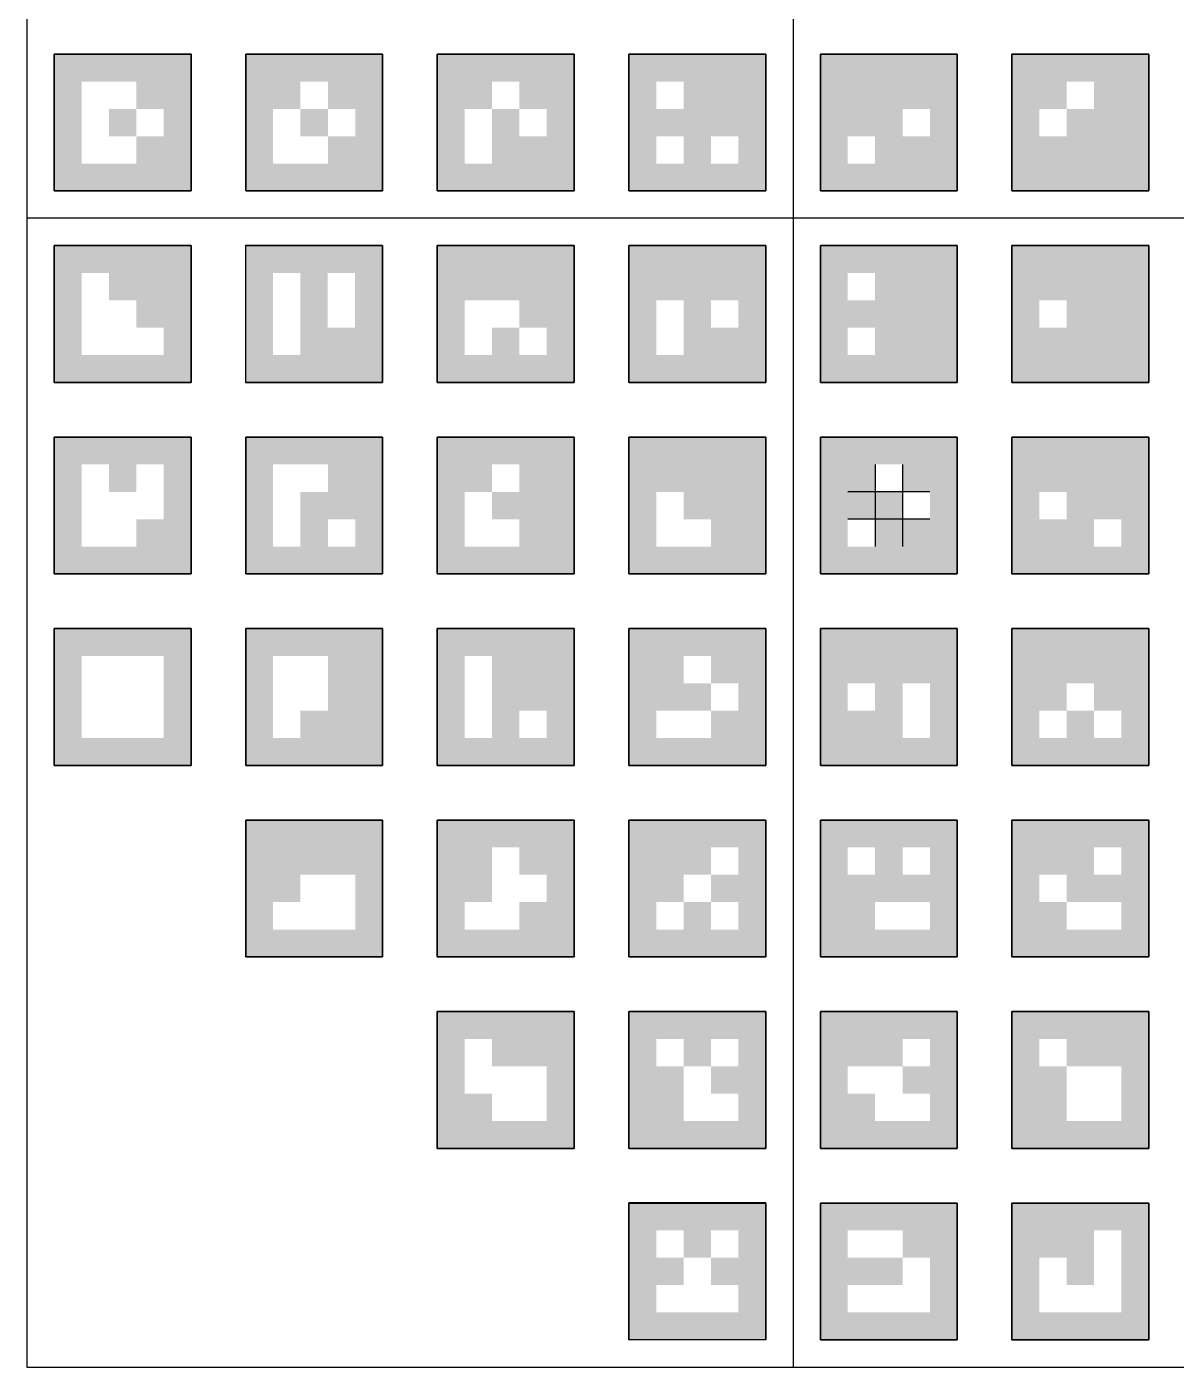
# Model space of a CAD drawing. Header units: millimetres. Extents: x 2347 to 2555, y 1879 to 2044.
# Drawn here: x 2470.61 to 2512.61, y 1878.96 to 1927.96 of the extents above; entities that cross this region are included whole.
import ezdxf

# ---------------------------------------------------------------- set-up
doc = ezdxf.new("R2010")
doc.units = ezdxf.units.MM

# ---------------------------------------------------------------- blocks, each defined once
blk = doc.blocks.new('3')
h = blk.add_hatch(color=256)
h.dxf.hatch_style = 1
h.paths.add_polyline_path([(-5, 5), (-5, 0), (0, 0), (0, 5)])
h.paths.add_polyline_path([(-1, 4), (-1, 1), (-4, 1), (-4, 4)], flags=16)
h = blk.add_hatch()
h.set_pattern_fill('ANGLE', color=256)
h.set_pattern_definition([(0, (-1837.633, -1973.334), (0, 6.985), [5.08, -1.905]), (90, (-1837.633, -1973.334), (-6.985, 4e-16), [5.08, -1.905])])
h.paths.add_polyline_path([(-3, 1), (-3, 2), (-4, 2), (-4, 1)])
h = blk.add_hatch()
h.set_pattern_fill('ANGLE', color=256)
h.set_pattern_definition([(0, (-1835.633, -1973.334), (0, 6.985), [5.08, -1.905]), (90, (-1835.633, -1973.334), (-6.985, 4e-16), [5.08, -1.905])])
h.paths.add_polyline_path([(-1, 1), (-1, 2), (-2, 2), (-2, 1)])
blk.add_lwpolyline([(-5, 5), (-5, 0), (0, 0), (0, 5), (-5, 5)], close=True)
blk = doc.blocks.new('101')
h = blk.add_hatch(color=256)
h.dxf.hatch_style = 1
h.paths.add_polyline_path([(0, 5), (-5, 5), (-5, 0), (0, 0)])
h.paths.add_polyline_path([(-1, 4), (-1, 1), (-4, 1), (-4, 4)], flags=16)
h = blk.add_hatch(color=256)
h.dxf.hatch_style = 1
h.paths.add_polyline_path([(-2, 4), (-3, 4), (-3, 3), (-2, 3)])
h = blk.add_hatch(color=256)
h.dxf.hatch_style = 1
h.paths.add_polyline_path([(-1, 4), (-2, 4), (-2, 3), (-1, 3)])
h = blk.add_hatch(color=256)
h.dxf.hatch_style = 1
h.paths.add_polyline_path([(-2, 3), (-3, 3), (-3, 2), (-2, 2)])
h = blk.add_hatch(color=256)
h.dxf.hatch_style = 1
h.paths.add_polyline_path([(-3, 2), (-4, 2), (-4, 1), (-3, 1)])
h = blk.add_hatch(color=256)
h.dxf.hatch_style = 1
h.paths.add_polyline_path([(-1, 2), (-2, 2), (-2, 1), (-1, 1)])
blk.add_lwpolyline([(0, 5), (-5, 5), (-5, 0), (0, 0), (0, 5)], close=True)
blk = doc.blocks.new('102')
h = blk.add_hatch(color=256)
h.dxf.hatch_style = 1
h.paths.add_polyline_path([(0, 5), (-5, 5), (-5, 0), (0, 0)])
h.paths.add_polyline_path([(-1, 4), (-1, 1), (-4, 1), (-4, 4)], flags=16)
h = blk.add_hatch(color=256)
h.dxf.hatch_style = 1
h.paths.add_polyline_path([(-2, 4), (-3, 4), (-3, 3), (-2, 3)])
h = blk.add_hatch(color=256)
h.dxf.hatch_style = 1
h.paths.add_polyline_path([(-1, 4), (-2, 4), (-2, 3), (-1, 3)])
h = blk.add_hatch(color=256)
h.dxf.hatch_style = 1
h.paths.add_polyline_path([(-2, 3), (-3, 3), (-3, 2), (-2, 2)])
h = blk.add_hatch(color=256)
h.dxf.hatch_style = 1
h.paths.add_polyline_path([(-3, 2), (-4, 2), (-4, 1), (-3, 1)])
h = blk.add_hatch(color=256)
h.dxf.hatch_style = 1
h.paths.add_polyline_path([(-2, 2), (-3, 2), (-3, 1), (-2, 1)])
h = blk.add_hatch(color=256)
h.dxf.hatch_style = 1
h.paths.add_polyline_path([(-1, 2), (-2, 2), (-2, 1), (-1, 1)])
blk.add_lwpolyline([(0, 5), (-5, 5), (-5, 0), (0, 0), (0, 5)], close=True)
blk = doc.blocks.new('96')
h = blk.add_hatch(color=256)
h.dxf.hatch_style = 1
h.paths.add_polyline_path([(0, 5), (-5, 5), (-5, 0), (0, 0)])
h.paths.add_polyline_path([(-1, 4), (-1, 1), (-4, 1), (-4, 4)], flags=16)
h = blk.add_hatch(color=256)
h.dxf.hatch_style = 1
h.paths.add_polyline_path([(-2, 4), (-3, 4), (-3, 3), (-2, 3)])
h = blk.add_hatch(color=256)
h.dxf.hatch_style = 1
h.paths.add_polyline_path([(-1, 4), (-2, 4), (-2, 3), (-1, 3)])
h = blk.add_hatch(color=256)
h.dxf.hatch_style = 1
h.paths.add_polyline_path([(-3, 2), (-4, 2), (-4, 1), (-3, 1)])
h = blk.add_hatch(color=256)
h.dxf.hatch_style = 1
h.paths.add_polyline_path([(-1, 2), (-2, 2), (-2, 1), (-1, 1)])
blk.add_lwpolyline([(0, 5), (-5, 5), (-5, 0), (0, 0), (0, 5)], close=True)
blk = doc.blocks.new('93')
h = blk.add_hatch(color=256)
h.dxf.hatch_style = 1
h.paths.add_polyline_path([(0, 5), (-5, 5), (-5, 0), (0, 0)])
h.paths.add_polyline_path([(-1, 4), (-1, 1), (-4, 1), (-4, 4)], flags=16)
h = blk.add_hatch(color=256)
h.dxf.hatch_style = 1
h.paths.add_polyline_path([(-2, 4), (-3, 4), (-3, 3), (-2, 3)])
h = blk.add_hatch(color=256)
h.dxf.hatch_style = 1
h.paths.add_polyline_path([(-3, 3), (-4, 3), (-4, 2), (-3, 2)])
h = blk.add_hatch(color=256)
h.dxf.hatch_style = 1
h.paths.add_polyline_path([(-2, 3), (-3, 3), (-3, 2), (-2, 2)])
h = blk.add_hatch(color=256)
h.dxf.hatch_style = 1
h.paths.add_polyline_path([(-1, 3), (-2, 3), (-2, 2), (-1, 2)])
h = blk.add_hatch(color=256)
h.dxf.hatch_style = 1
h.paths.add_polyline_path([(-2, 2), (-3, 2), (-3, 1), (-2, 1)])
h = blk.add_hatch(color=256)
h.dxf.hatch_style = 1
h.paths.add_polyline_path([(-1, 2), (-2, 2), (-2, 1), (-1, 1)])
blk.add_lwpolyline([(0, 5), (-5, 5), (-5, 0), (0, 0), (0, 5)], close=True)
blk = doc.blocks.new('92')
h = blk.add_hatch(color=256)
h.dxf.hatch_style = 1
h.paths.add_polyline_path([(0, 5), (-5, 5), (-5, 0), (0, 0)])
h.paths.add_polyline_path([(-1, 4), (-1, 1), (-4, 1), (-4, 4)], flags=16)
h = blk.add_hatch(color=256)
h.dxf.hatch_style = 1
h.paths.add_polyline_path([(-2, 4), (-3, 4), (-3, 3), (-2, 3)])
h = blk.add_hatch(color=256)
h.dxf.hatch_style = 1
h.paths.add_polyline_path([(-3, 3), (-4, 3), (-4, 2), (-3, 2)])
h = blk.add_hatch(color=256)
h.dxf.hatch_style = 1
h.paths.add_polyline_path([(-1, 3), (-2, 3), (-2, 2), (-1, 2)])
h = blk.add_hatch(color=256)
h.dxf.hatch_style = 1
h.paths.add_polyline_path([(-3, 2), (-4, 2), (-4, 1), (-3, 1)])
h = blk.add_hatch(color=256)
h.dxf.hatch_style = 1
h.paths.add_polyline_path([(-2, 2), (-3, 2), (-3, 1), (-2, 1)])
h = blk.add_hatch(color=256)
h.dxf.hatch_style = 1
h.paths.add_polyline_path([(-1, 2), (-2, 2), (-2, 1), (-1, 1)])
blk.add_lwpolyline([(0, 5), (-5, 5), (-5, 0), (0, 0), (0, 5)], close=True)
blk = doc.blocks.new('90')
h = blk.add_hatch(color=256)
h.dxf.hatch_style = 1
h.paths.add_polyline_path([(0, 5), (-5, 5), (-5, 0), (0, 0)])
h.paths.add_polyline_path([(-1, 4), (-1, 1), (-4, 1), (-4, 4)], flags=16)
h = blk.add_hatch(color=256)
h.dxf.hatch_style = 1
h.paths.add_polyline_path([(-2, 4), (-3, 4), (-3, 3), (-2, 3)])
h = blk.add_hatch(color=256)
h.dxf.hatch_style = 1
h.paths.add_polyline_path([(-3, 3), (-4, 3), (-4, 2), (-3, 2)])
h = blk.add_hatch(color=256)
h.dxf.hatch_style = 1
h.paths.add_polyline_path([(-1, 3), (-2, 3), (-2, 2), (-1, 2)])
h = blk.add_hatch(color=256)
h.dxf.hatch_style = 1
h.paths.add_polyline_path([(-2, 2), (-3, 2), (-3, 1), (-2, 1)])
h = blk.add_hatch(color=256)
h.dxf.hatch_style = 1
h.paths.add_polyline_path([(-1, 2), (-2, 2), (-2, 1), (-1, 1)])
blk.add_lwpolyline([(0, 5), (-5, 5), (-5, 0), (0, 0), (0, 5)], close=True)
blk = doc.blocks.new('81')
h = blk.add_hatch(color=256)
h.dxf.hatch_style = 1
h.paths.add_polyline_path([(0, 5), (-5, 5), (-5, 0), (0, 0)])
h.paths.add_polyline_path([(-1, 4), (-1, 1), (-4, 1), (-4, 4)], flags=16)
h = blk.add_hatch(color=256)
h.dxf.hatch_style = 1
h.paths.add_polyline_path([(-1, 4), (-2, 4), (-2, 3), (-1, 3)])
h = blk.add_hatch(color=256)
h.dxf.hatch_style = 1
h.paths.add_polyline_path([(-3, 3), (-4, 3), (-4, 2), (-3, 2)])
h = blk.add_hatch(color=256)
h.dxf.hatch_style = 1
h.paths.add_polyline_path([(-2, 3), (-3, 3), (-3, 2), (-2, 2)])
h = blk.add_hatch(color=256)
h.dxf.hatch_style = 1
h.paths.add_polyline_path([(-1, 3), (-2, 3), (-2, 2), (-1, 2)])
h = blk.add_hatch(color=256)
h.dxf.hatch_style = 1
h.paths.add_polyline_path([(-3, 2), (-4, 2), (-4, 1), (-3, 1)])
h = blk.add_hatch(color=256)
h.dxf.hatch_style = 1
h.paths.add_polyline_path([(-1, 2), (-2, 2), (-2, 1), (-1, 1)])
blk.add_lwpolyline([(0, 5), (-5, 5), (-5, 0), (0, 0), (0, 5)], close=True)
blk = doc.blocks.new('79')
h = blk.add_hatch(color=256)
h.dxf.hatch_style = 1
h.paths.add_polyline_path([(0, 5), (-5, 5), (-5, 0), (0, 0)])
h.paths.add_polyline_path([(-1, 4), (-1, 1), (-4, 1), (-4, 4)], flags=16)
h = blk.add_hatch(color=256)
h.dxf.hatch_style = 1
h.paths.add_polyline_path([(-1, 4), (-2, 4), (-2, 3), (-1, 3)])
h = blk.add_hatch(color=256)
h.dxf.hatch_style = 1
h.paths.add_polyline_path([(-3, 3), (-4, 3), (-4, 2), (-3, 2)])
h = blk.add_hatch(color=256)
h.dxf.hatch_style = 1
h.paths.add_polyline_path([(-2, 3), (-3, 3), (-3, 2), (-2, 2)])
h = blk.add_hatch(color=256)
h.dxf.hatch_style = 1
h.paths.add_polyline_path([(-1, 3), (-2, 3), (-2, 2), (-1, 2)])
h = blk.add_hatch(color=256)
h.dxf.hatch_style = 1
h.paths.add_polyline_path([(-2, 2), (-3, 2), (-3, 1), (-2, 1)])
blk.add_lwpolyline([(0, 5), (-5, 5), (-5, 0), (0, 0), (0, 5)], close=True)
blk = doc.blocks.new('75')
h = blk.add_hatch(color=256)
h.dxf.hatch_style = 1
h.paths.add_polyline_path([(0, 5), (-5, 5), (-5, 0), (0, 0)])
h.paths.add_polyline_path([(-1, 4), (-1, 1), (-4, 1), (-4, 4)], flags=16)
h = blk.add_hatch(color=256)
h.dxf.hatch_style = 1
h.paths.add_polyline_path([(-1, 4), (-2, 4), (-2, 3), (-1, 3)])
h = blk.add_hatch(color=256)
h.dxf.hatch_style = 1
h.paths.add_polyline_path([(-3, 3), (-4, 3), (-4, 2), (-3, 2)])
h = blk.add_hatch(color=256)
h.dxf.hatch_style = 1
h.paths.add_polyline_path([(-2, 3), (-3, 3), (-3, 2), (-2, 2)])
h = blk.add_hatch(color=256)
h.dxf.hatch_style = 1
h.paths.add_polyline_path([(-3, 2), (-4, 2), (-4, 1), (-3, 1)])
h = blk.add_hatch(color=256)
h.dxf.hatch_style = 1
h.paths.add_polyline_path([(-1, 2), (-2, 2), (-2, 1), (-1, 1)])
blk.add_lwpolyline([(0, 5), (-5, 5), (-5, 0), (0, 0), (0, 5)], close=True)
blk = doc.blocks.new('74')
h = blk.add_hatch(color=256)
h.dxf.hatch_style = 1
h.paths.add_polyline_path([(0, 5), (-5, 5), (-5, 0), (0, 0)])
h.paths.add_polyline_path([(-1, 4), (-1, 1), (-4, 1), (-4, 4)], flags=16)
h = blk.add_hatch(color=256)
h.dxf.hatch_style = 1
h.paths.add_polyline_path([(-1, 4), (-2, 4), (-2, 3), (-1, 3)])
h = blk.add_hatch(color=256)
h.dxf.hatch_style = 1
h.paths.add_polyline_path([(-3, 3), (-4, 3), (-4, 2), (-3, 2)])
h = blk.add_hatch(color=256)
h.dxf.hatch_style = 1
h.paths.add_polyline_path([(-2, 3), (-3, 3), (-3, 2), (-2, 2)])
h = blk.add_hatch(color=256)
h.dxf.hatch_style = 1
h.paths.add_polyline_path([(-2, 2), (-3, 2), (-3, 1), (-2, 1)])
h = blk.add_hatch(color=256)
h.dxf.hatch_style = 1
h.paths.add_polyline_path([(-1, 2), (-2, 2), (-2, 1), (-1, 1)])
blk.add_lwpolyline([(0, 5), (-5, 5), (-5, 0), (0, 0), (0, 5)], close=True)
blk = doc.blocks.new('68')
h = blk.add_hatch(color=256)
h.dxf.hatch_style = 1
h.paths.add_polyline_path([(0, 5), (-5, 5), (-5, 0), (0, 0)])
h.paths.add_polyline_path([(-1, 4), (-1, 1), (-4, 1), (-4, 4)], flags=16)
h = blk.add_hatch(color=256)
h.dxf.hatch_style = 1
h.paths.add_polyline_path([(-1, 4), (-2, 4), (-2, 3), (-1, 3)])
h = blk.add_hatch(color=256)
h.dxf.hatch_style = 1
h.paths.add_polyline_path([(-3, 3), (-4, 3), (-4, 2), (-3, 2)])
h = blk.add_hatch(color=256)
h.dxf.hatch_style = 1
h.paths.add_polyline_path([(-1, 3), (-2, 3), (-2, 2), (-1, 2)])
h = blk.add_hatch(color=256)
h.dxf.hatch_style = 1
h.paths.add_polyline_path([(-2, 2), (-3, 2), (-3, 1), (-2, 1)])
h = blk.add_hatch(color=256)
h.dxf.hatch_style = 1
h.paths.add_polyline_path([(-1, 2), (-2, 2), (-2, 1), (-1, 1)])
blk.add_lwpolyline([(0, 5), (-5, 5), (-5, 0), (0, 0), (0, 5)], close=True)
blk = doc.blocks.new('67')
h = blk.add_hatch(color=256)
h.dxf.hatch_style = 1
h.paths.add_polyline_path([(0, 5), (-5, 5), (-5, 0), (0, 0)])
h.paths.add_polyline_path([(-1, 4), (-1, 1), (-4, 1), (-4, 4)], flags=16)
h = blk.add_hatch(color=256)
h.dxf.hatch_style = 1
h.paths.add_polyline_path([(-1, 4), (-2, 4), (-2, 3), (-1, 3)])
h = blk.add_hatch(color=256)
h.dxf.hatch_style = 1
h.paths.add_polyline_path([(-3, 3), (-4, 3), (-4, 2), (-3, 2)])
h = blk.add_hatch(color=256)
h.dxf.hatch_style = 1
h.paths.add_polyline_path([(-1, 3), (-2, 3), (-2, 2), (-1, 2)])
h = blk.add_hatch(color=256)
h.dxf.hatch_style = 1
h.paths.add_polyline_path([(-2, 2), (-3, 2), (-3, 1), (-2, 1)])
blk.add_lwpolyline([(0, 5), (-5, 5), (-5, 0), (0, 0), (0, 5)], close=True)
blk = doc.blocks.new('62')
h = blk.add_hatch(color=256)
h.dxf.hatch_style = 1
h.paths.add_polyline_path([(0, 5), (-5, 5), (-5, 0), (0, 0)])
h.paths.add_polyline_path([(-1, 4), (-1, 1), (-4, 1), (-4, 4)], flags=16)
h = blk.add_hatch(color=256)
h.dxf.hatch_style = 1
h.paths.add_polyline_path([(-1, 4), (-2, 4), (-2, 3), (-1, 3)])
h = blk.add_hatch(color=256)
h.dxf.hatch_style = 1
h.paths.add_polyline_path([(-3, 3), (-4, 3), (-4, 2), (-3, 2)])
h = blk.add_hatch(color=256)
h.dxf.hatch_style = 1
h.paths.add_polyline_path([(-2, 2), (-3, 2), (-3, 1), (-2, 1)])
h = blk.add_hatch(color=256)
h.dxf.hatch_style = 1
h.paths.add_polyline_path([(-1, 2), (-2, 2), (-2, 1), (-1, 1)])
blk.add_lwpolyline([(0, 5), (-5, 5), (-5, 0), (0, 0), (0, 5)], close=True)
blk = doc.blocks.new('59')
h = blk.add_hatch(color=256)
h.dxf.hatch_style = 1
h.paths.add_polyline_path([(0, 5), (-5, 5), (-5, 0), (0, 0)])
h.paths.add_polyline_path([(-1, 4), (-1, 1), (-4, 1), (-4, 4)], flags=16)
h = blk.add_hatch(color=256)
h.dxf.hatch_style = 1
h.paths.add_polyline_path([(-1, 4), (-2, 4), (-2, 3), (-1, 3)])
h = blk.add_hatch(color=256)
h.dxf.hatch_style = 1
h.paths.add_polyline_path([(-2, 3), (-3, 3), (-3, 2), (-2, 2)])
h = blk.add_hatch(color=256)
h.dxf.hatch_style = 1
h.paths.add_polyline_path([(-1, 3), (-2, 3), (-2, 2), (-1, 2)])
h = blk.add_hatch(color=256)
h.dxf.hatch_style = 1
h.paths.add_polyline_path([(-3, 2), (-4, 2), (-4, 1), (-3, 1)])
h = blk.add_hatch(color=256)
h.dxf.hatch_style = 1
h.paths.add_polyline_path([(-2, 2), (-3, 2), (-3, 1), (-2, 1)])
h = blk.add_hatch(color=256)
h.dxf.hatch_style = 1
h.paths.add_polyline_path([(-1, 2), (-2, 2), (-2, 1), (-1, 1)])
blk.add_lwpolyline([(0, 5), (-5, 5), (-5, 0), (0, 0), (0, 5)], close=True)
blk = doc.blocks.new('55')
h = blk.add_hatch(color=256)
h.dxf.hatch_style = 1
h.paths.add_polyline_path([(0, 5), (-5, 5), (-5, 0), (0, 0)])
h.paths.add_polyline_path([(-1, 4), (-1, 1), (-4, 1), (-4, 4)], flags=16)
h = blk.add_hatch(color=256)
h.dxf.hatch_style = 1
h.paths.add_polyline_path([(-1, 4), (-2, 4), (-2, 3), (-1, 3)])
h = blk.add_hatch(color=256)
h.dxf.hatch_style = 1
h.paths.add_polyline_path([(-2, 3), (-3, 3), (-3, 2), (-2, 2)])
h = blk.add_hatch(color=256)
h.dxf.hatch_style = 1
h.paths.add_polyline_path([(-3, 2), (-4, 2), (-4, 1), (-3, 1)])
h = blk.add_hatch(color=256)
h.dxf.hatch_style = 1
h.paths.add_polyline_path([(-2, 2), (-3, 2), (-3, 1), (-2, 1)])
h = blk.add_hatch(color=256)
h.dxf.hatch_style = 1
h.paths.add_polyline_path([(-1, 2), (-2, 2), (-2, 1), (-1, 1)])
blk.add_lwpolyline([(0, 5), (-5, 5), (-5, 0), (0, 0), (0, 5)], close=True)
blk = doc.blocks.new('53')
h = blk.add_hatch(color=256)
h.dxf.hatch_style = 1
h.paths.add_polyline_path([(0, 5), (-5, 5), (-5, 0), (0, 0)])
h.paths.add_polyline_path([(-1, 4), (-1, 1), (-4, 1), (-4, 4)], flags=16)
h = blk.add_hatch(color=256)
h.dxf.hatch_style = 1
h.paths.add_polyline_path([(-1, 4), (-2, 4), (-2, 3), (-1, 3)])
h = blk.add_hatch(color=256)
h.dxf.hatch_style = 1
h.paths.add_polyline_path([(-2, 3), (-3, 3), (-3, 2), (-2, 2)])
h = blk.add_hatch(color=256)
h.dxf.hatch_style = 1
h.paths.add_polyline_path([(-3, 2), (-4, 2), (-4, 1), (-3, 1)])
h = blk.add_hatch(color=256)
h.dxf.hatch_style = 1
h.paths.add_polyline_path([(-1, 2), (-2, 2), (-2, 1), (-1, 1)])
blk.add_lwpolyline([(0, 5), (-5, 5), (-5, 0), (0, 0), (0, 5)], close=True)
blk = doc.blocks.new('51')
h = blk.add_hatch(color=256)
h.dxf.hatch_style = 1
h.paths.add_polyline_path([(0, 5), (-5, 5), (-5, 0), (0, 0)])
h.paths.add_polyline_path([(-1, 4), (-1, 1), (-4, 1), (-4, 4)], flags=16)
h = blk.add_hatch(color=256)
h.dxf.hatch_style = 1
h.paths.add_polyline_path([(-1, 4), (-2, 4), (-2, 3), (-1, 3)])
h = blk.add_hatch(color=256)
h.dxf.hatch_style = 1
h.paths.add_polyline_path([(-1, 3), (-2, 3), (-2, 2), (-1, 2)])
h = blk.add_hatch(color=256)
h.dxf.hatch_style = 1
h.paths.add_polyline_path([(-3, 2), (-4, 2), (-4, 1), (-3, 1)])
h = blk.add_hatch(color=256)
h.dxf.hatch_style = 1
h.paths.add_polyline_path([(-2, 2), (-3, 2), (-3, 1), (-2, 1)])
blk.add_lwpolyline([(0, 5), (-5, 5), (-5, 0), (0, 0), (0, 5)], close=True)
blk = doc.blocks.new('47')
h = blk.add_hatch(color=256)
h.dxf.hatch_style = 1
h.paths.add_polyline_path([(0, 5), (-5, 5), (-5, 0), (0, 0)])
h.paths.add_polyline_path([(-1, 4), (-1, 1), (-4, 1), (-4, 4)], flags=16)
h = blk.add_hatch(color=256)
h.dxf.hatch_style = 1
h.paths.add_polyline_path([(-1, 4), (-2, 4), (-2, 3), (-1, 3)])
h = blk.add_hatch(color=256)
h.dxf.hatch_style = 1
h.paths.add_polyline_path([(-3, 2), (-4, 2), (-4, 1), (-3, 1)])
h = blk.add_hatch(color=256)
h.dxf.hatch_style = 1
h.paths.add_polyline_path([(-2, 2), (-3, 2), (-3, 1), (-2, 1)])
blk.add_lwpolyline([(0, 5), (-5, 5), (-5, 0), (0, 0), (0, 5)], close=True)
blk = doc.blocks.new('42')
h = blk.add_hatch(color=256)
h.dxf.hatch_style = 1
h.paths.add_polyline_path([(0, 5), (-5, 5), (-5, 0), (0, 0)])
h.paths.add_polyline_path([(-1, 4), (-1, 1), (-4, 1), (-4, 4)], flags=16)
h = blk.add_hatch(color=256)
h.dxf.hatch_style = 1
h.paths.add_polyline_path([(-3, 3), (-4, 3), (-4, 2), (-3, 2)])
h = blk.add_hatch(color=256)
h.dxf.hatch_style = 1
h.paths.add_polyline_path([(-2, 3), (-3, 3), (-3, 2), (-2, 2)])
h = blk.add_hatch(color=256)
h.dxf.hatch_style = 1
h.paths.add_polyline_path([(-1, 3), (-2, 3), (-2, 2), (-1, 2)])
h = blk.add_hatch(color=256)
h.dxf.hatch_style = 1
h.paths.add_polyline_path([(-3, 2), (-4, 2), (-4, 1), (-3, 1)])
blk.add_lwpolyline([(0, 5), (-5, 5), (-5, 0), (0, 0), (0, 5)], close=True)
blk = doc.blocks.new('41')
h = blk.add_hatch(color=256)
h.dxf.hatch_style = 1
h.paths.add_polyline_path([(0, 5), (-5, 5), (-5, 0), (0, 0)])
h.paths.add_polyline_path([(-1, 4), (-1, 1), (-4, 1), (-4, 4)], flags=16)
h = blk.add_hatch(color=256)
h.dxf.hatch_style = 1
h.paths.add_polyline_path([(-3, 3), (-4, 3), (-4, 2), (-3, 2)])
h = blk.add_hatch(color=256)
h.dxf.hatch_style = 1
h.paths.add_polyline_path([(-2, 3), (-3, 3), (-3, 2), (-2, 2)])
h = blk.add_hatch(color=256)
h.dxf.hatch_style = 1
h.paths.add_polyline_path([(-1, 3), (-2, 3), (-2, 2), (-1, 2)])
h = blk.add_hatch(color=256)
h.dxf.hatch_style = 1
h.paths.add_polyline_path([(-2, 2), (-3, 2), (-3, 1), (-2, 1)])
h = blk.add_hatch(color=256)
h.dxf.hatch_style = 1
h.paths.add_polyline_path([(-1, 2), (-2, 2), (-2, 1), (-1, 1)])
blk.add_lwpolyline([(0, 5), (-5, 5), (-5, 0), (0, 0), (0, 5)], close=True)
blk = doc.blocks.new('36')
h = blk.add_hatch(color=256)
h.dxf.hatch_style = 1
h.paths.add_polyline_path([(0, 5), (-5, 5), (-5, 0), (0, 0)])
h.paths.add_polyline_path([(-1, 4), (-1, 1), (-4, 1), (-4, 4)], flags=16)
h = blk.add_hatch(color=256)
h.dxf.hatch_style = 1
h.paths.add_polyline_path([(-3, 3), (-4, 3), (-4, 2), (-3, 2)])
h = blk.add_hatch(color=256)
h.dxf.hatch_style = 1
h.paths.add_polyline_path([(-2, 3), (-3, 3), (-3, 2), (-2, 2)])
h = blk.add_hatch(color=256)
h.dxf.hatch_style = 1
h.paths.add_polyline_path([(-2, 2), (-3, 2), (-3, 1), (-2, 1)])
h = blk.add_hatch(color=256)
h.dxf.hatch_style = 1
h.paths.add_polyline_path([(-1, 2), (-2, 2), (-2, 1), (-1, 1)])
blk.add_lwpolyline([(0, 5), (-5, 5), (-5, 0), (0, 0), (0, 5)], close=True)
blk = doc.blocks.new('29')
h = blk.add_hatch(color=256)
h.dxf.hatch_style = 1
h.paths.add_polyline_path([(0, 5), (-5, 5), (-5, 0), (0, 0)])
h.paths.add_polyline_path([(-1, 4), (-1, 1), (-4, 1), (-4, 4)], flags=16)
h = blk.add_hatch(color=256)
h.dxf.hatch_style = 1
h.paths.add_polyline_path([(-3, 3), (-4, 3), (-4, 2), (-3, 2)])
h = blk.add_hatch(color=256)
h.dxf.hatch_style = 1
h.paths.add_polyline_path([(-1, 3), (-2, 3), (-2, 2), (-1, 2)])
h = blk.add_hatch(color=256)
h.dxf.hatch_style = 1
h.paths.add_polyline_path([(-2, 2), (-3, 2), (-3, 1), (-2, 1)])
blk.add_lwpolyline([(0, 5), (-5, 5), (-5, 0), (0, 0), (0, 5)], close=True)
blk = doc.blocks.new('27')
h = blk.add_hatch(color=256)
h.dxf.hatch_style = 1
h.paths.add_polyline_path([(0, 5), (-5, 5), (-5, 0), (0, 0)])
h.paths.add_polyline_path([(-1, 4), (-1, 1), (-4, 1), (-4, 4)], flags=16)
h = blk.add_hatch(color=256)
h.dxf.hatch_style = 1
h.paths.add_polyline_path([(-3, 3), (-4, 3), (-4, 2), (-3, 2)])
h = blk.add_hatch(color=256)
h.dxf.hatch_style = 1
h.paths.add_polyline_path([(-3, 2), (-4, 2), (-4, 1), (-3, 1)])
h = blk.add_hatch(color=256)
h.dxf.hatch_style = 1
h.paths.add_polyline_path([(-2, 2), (-3, 2), (-3, 1), (-2, 1)])
h = blk.add_hatch(color=256)
h.dxf.hatch_style = 1
h.paths.add_polyline_path([(-1, 2), (-2, 2), (-2, 1), (-1, 1)])
blk.add_lwpolyline([(0, 5), (-5, 5), (-5, 0), (0, 0), (0, 5)], close=True)
blk = doc.blocks.new('20')
h = blk.add_hatch(color=256)
h.dxf.hatch_style = 1
h.paths.add_polyline_path([(0, 5), (-5, 5), (-5, 0), (0, 0)])
h.paths.add_polyline_path([(-1, 4), (-1, 1), (-4, 1), (-4, 4)], flags=16)
h = blk.add_hatch(color=256)
h.dxf.hatch_style = 1
h.paths.add_polyline_path([(-2, 3), (-3, 3), (-3, 2), (-2, 2)])
h = blk.add_hatch(color=256)
h.dxf.hatch_style = 1
h.paths.add_polyline_path([(-1, 3), (-2, 3), (-2, 2), (-1, 2)])
h = blk.add_hatch(color=256)
h.dxf.hatch_style = 1
h.paths.add_polyline_path([(-3, 2), (-4, 2), (-4, 1), (-3, 1)])
blk.add_lwpolyline([(0, 5), (-5, 5), (-5, 0), (0, 0), (0, 5)], close=True)
blk = doc.blocks.new('15')
h = blk.add_hatch(color=256)
h.dxf.hatch_style = 1
h.paths.add_polyline_path([(0, 5), (-5, 5), (-5, 0), (0, 0)])
h.paths.add_polyline_path([(-1, 4), (-1, 1), (-4, 1), (-4, 4)], flags=16)
h = blk.add_hatch(color=256)
h.dxf.hatch_style = 1
h.paths.add_polyline_path([(-2, 3), (-3, 3), (-3, 2), (-2, 2)])
h = blk.add_hatch(color=256)
h.dxf.hatch_style = 1
h.paths.add_polyline_path([(-3, 2), (-4, 2), (-4, 1), (-3, 1)])
h = blk.add_hatch(color=256)
h.dxf.hatch_style = 1
h.paths.add_polyline_path([(-1, 2), (-2, 2), (-2, 1), (-1, 1)])
blk.add_lwpolyline([(0, 5), (-5, 5), (-5, 0), (0, 0), (0, 5)], close=True)
blk = doc.blocks.new('14')
h = blk.add_hatch(color=256)
h.dxf.hatch_style = 1
h.paths.add_polyline_path([(0, 5), (-5, 5), (-5, 0), (0, 0)])
h.paths.add_polyline_path([(-1, 4), (-1, 1), (-4, 1), (-4, 4)], flags=16)
h = blk.add_hatch(color=256)
h.dxf.hatch_style = 1
h.paths.add_polyline_path([(-2, 3), (-3, 3), (-3, 2), (-2, 2)])
h = blk.add_hatch(color=256)
h.dxf.hatch_style = 1
h.paths.add_polyline_path([(-2, 2), (-3, 2), (-3, 1), (-2, 1)])
h = blk.add_hatch(color=256)
h.dxf.hatch_style = 1
h.paths.add_polyline_path([(-1, 2), (-2, 2), (-2, 1), (-1, 1)])
blk.add_lwpolyline([(0, 5), (-5, 5), (-5, 0), (0, 0), (0, 5)], close=True)
blk = doc.blocks.new('11')
h = blk.add_hatch(color=256)
h.dxf.hatch_style = 1
h.paths.add_polyline_path([(0, 5), (-5, 5), (-5, 0), (0, 0)])
h.paths.add_polyline_path([(-1, 4), (-1, 1), (-4, 1), (-4, 4)], flags=16)
h = blk.add_hatch(color=256)
h.dxf.hatch_style = 1
h.paths.add_polyline_path([(-1, 3), (-2, 3), (-2, 2), (-1, 2)])
h = blk.add_hatch(color=256)
h.dxf.hatch_style = 1
h.paths.add_polyline_path([(-3, 2), (-4, 2), (-4, 1), (-3, 1)])
h = blk.add_hatch(color=256)
h.dxf.hatch_style = 1
h.paths.add_polyline_path([(-2, 2), (-3, 2), (-3, 1), (-2, 1)])
h = blk.add_hatch(color=256)
h.dxf.hatch_style = 1
h.paths.add_polyline_path([(-1, 2), (-2, 2), (-2, 1), (-1, 1)])
blk.add_lwpolyline([(0, 5), (-5, 5), (-5, 0), (0, 0), (0, 5)], close=True)
blk = doc.blocks.new('8')
h = blk.add_hatch(color=256)
h.dxf.hatch_style = 1
h.paths.add_polyline_path([(0, 5), (-5, 5), (-5, 0), (0, 0)])
h.paths.add_polyline_path([(-1, 4), (-1, 1), (-4, 1), (-4, 4)], flags=16)
h = blk.add_hatch(color=256)
h.dxf.hatch_style = 1
h.paths.add_polyline_path([(-1, 3), (-2, 3), (-2, 2), (-1, 2)])
h = blk.add_hatch(color=256)
h.dxf.hatch_style = 1
h.paths.add_polyline_path([(-3, 2), (-4, 2), (-4, 1), (-3, 1)])
blk.add_lwpolyline([(0, 5), (-5, 5), (-5, 0), (0, 0), (0, 5)], close=True)
blk = doc.blocks.new('7')
h = blk.add_hatch(color=256)
h.dxf.hatch_style = 1
h.paths.add_polyline_path([(0, 5), (-5, 5), (-5, 0), (0, 0)])
h.paths.add_polyline_path([(-1, 4), (-1, 1), (-4, 1), (-4, 4)], flags=16)
h = blk.add_hatch(color=256)
h.dxf.hatch_style = 1
h.paths.add_polyline_path([(-1, 3), (-2, 3), (-2, 2), (-1, 2)])
h = blk.add_hatch(color=256)
h.dxf.hatch_style = 1
h.paths.add_polyline_path([(-2, 2), (-3, 2), (-3, 1), (-2, 1)])
h = blk.add_hatch(color=256)
h.dxf.hatch_style = 1
h.paths.add_polyline_path([(-1, 2), (-2, 2), (-2, 1), (-1, 1)])
blk.add_lwpolyline([(0, 5), (-5, 5), (-5, 0), (0, 0), (0, 5)], close=True)
blk = doc.blocks.new('111')
h = blk.add_hatch(color=256)
h.dxf.hatch_style = 1
h.paths.add_polyline_path([(0, 5), (-5, 5), (-5, 0), (0, 0)])
h.paths.add_polyline_path([(-1, 4), (-1, 1), (-4, 1), (-4, 4)], flags=16)
h = blk.add_hatch(color=256)
h.dxf.hatch_style = 1
h.paths.add_polyline_path([(-2, 4), (-3, 4), (-3, 3), (-2, 3)])
h = blk.add_hatch(color=256)
h.dxf.hatch_style = 1
h.paths.add_polyline_path([(-1, 4), (-2, 4), (-2, 3), (-1, 3)])
h = blk.add_hatch(color=256)
h.dxf.hatch_style = 1
h.paths.add_polyline_path([(-3, 3), (-4, 3), (-4, 2), (-3, 2)])
h = blk.add_hatch(color=256)
h.dxf.hatch_style = 1
h.paths.add_polyline_path([(-2, 3), (-3, 3), (-3, 2), (-2, 2)])
h = blk.add_hatch(color=256)
h.dxf.hatch_style = 1
h.paths.add_polyline_path([(-3, 2), (-4, 2), (-4, 1), (-3, 1)])
h = blk.add_hatch(color=256)
h.dxf.hatch_style = 1
h.paths.add_polyline_path([(-2, 2), (-3, 2), (-3, 1), (-2, 1)])
h = blk.add_hatch(color=256)
h.dxf.hatch_style = 1
h.paths.add_polyline_path([(-1, 2), (-2, 2), (-2, 1), (-1, 1)])
blk.add_lwpolyline([(0, 5), (-5, 5), (-5, 0), (0, 0), (0, 5)], close=True)
blk = doc.blocks.new('112')
h = blk.add_hatch(color=256)
h.dxf.hatch_style = 1
h.paths.add_polyline_path([(0, 5), (-5, 5), (-5, 0), (0, 0)])
h.paths.add_polyline_path([(-1, 4), (-1, 1), (-4, 1), (-4, 4)], flags=16)
h = blk.add_hatch(color=256)
h.dxf.hatch_style = 1
h.paths.add_polyline_path([(-2, 4), (-3, 4), (-3, 3), (-2, 3)])
h = blk.add_hatch(color=256)
h.dxf.hatch_style = 1
h.paths.add_polyline_path([(-1, 4), (-2, 4), (-2, 3), (-1, 3)])
h = blk.add_hatch(color=256)
h.dxf.hatch_style = 1
h.paths.add_polyline_path([(-3, 3), (-4, 3), (-4, 2), (-3, 2)])
h = blk.add_hatch(color=256)
h.dxf.hatch_style = 1
h.paths.add_polyline_path([(-2, 3), (-3, 3), (-3, 2), (-2, 2)])
h = blk.add_hatch(color=256)
h.dxf.hatch_style = 1
h.paths.add_polyline_path([(-1, 3), (-2, 3), (-2, 2), (-1, 2)])
h = blk.add_hatch(color=256)
h.dxf.hatch_style = 1
h.paths.add_polyline_path([(-3, 2), (-4, 2), (-4, 1), (-3, 1)])
h = blk.add_hatch(color=256)
h.dxf.hatch_style = 1
h.paths.add_polyline_path([(-1, 2), (-2, 2), (-2, 1), (-1, 1)])
blk.add_lwpolyline([(0, 5), (-5, 5), (-5, 0), (0, 0), (0, 5)], close=True)
blk = doc.blocks.new('117')
h = blk.add_hatch(color=256)
h.dxf.hatch_style = 1
h.paths.add_polyline_path([(0, 5), (-5, 5), (-5, 0), (0, 0)])
h.paths.add_polyline_path([(-1, 4), (-1, 1), (-4, 1), (-4, 4)], flags=16)
h = blk.add_hatch(color=256)
h.dxf.hatch_style = 1
h.paths.add_polyline_path([(-3, 4), (-4, 4), (-4, 3), (-3, 3)])
h = blk.add_hatch(color=256)
h.dxf.hatch_style = 1
h.paths.add_polyline_path([(-1, 4), (-2, 4), (-2, 3), (-1, 3)])
h = blk.add_hatch(color=256)
h.dxf.hatch_style = 1
h.paths.add_polyline_path([(-2, 3), (-3, 3), (-3, 2), (-2, 2)])
h = blk.add_hatch(color=256)
h.dxf.hatch_style = 1
h.paths.add_polyline_path([(-1, 3), (-2, 3), (-2, 2), (-1, 2)])
h = blk.add_hatch(color=256)
h.dxf.hatch_style = 1
h.paths.add_polyline_path([(-3, 2), (-4, 2), (-4, 1), (-3, 1)])
h = blk.add_hatch(color=256)
h.dxf.hatch_style = 1
h.paths.add_polyline_path([(-2, 2), (-3, 2), (-3, 1), (-2, 1)])
h = blk.add_hatch(color=256)
h.dxf.hatch_style = 1
h.paths.add_polyline_path([(-1, 2), (-2, 2), (-2, 1), (-1, 1)])
blk.add_lwpolyline([(0, 5), (-5, 5), (-5, 0), (0, 0), (0, 5)], close=True)
blk = doc.blocks.new('119')
h = blk.add_hatch(color=256)
h.dxf.hatch_style = 1
h.paths.add_polyline_path([(0, 5), (-5, 5), (-5, 0), (0, 0)])
h.paths.add_polyline_path([(-1, 4), (-1, 1), (-4, 1), (-4, 4)], flags=16)
h = blk.add_hatch(color=256)
h.dxf.hatch_style = 1
h.paths.add_polyline_path([(-3, 4), (-4, 4), (-4, 3), (-3, 3)])
h = blk.add_hatch(color=256)
h.dxf.hatch_style = 1
h.paths.add_polyline_path([(-1, 4), (-2, 4), (-2, 3), (-1, 3)])
h = blk.add_hatch(color=256)
h.dxf.hatch_style = 1
h.paths.add_polyline_path([(-3, 3), (-4, 3), (-4, 2), (-3, 2)])
h = blk.add_hatch(color=256)
h.dxf.hatch_style = 1
h.paths.add_polyline_path([(-2, 3), (-3, 3), (-3, 2), (-2, 2)])
h = blk.add_hatch(color=256)
h.dxf.hatch_style = 1
h.paths.add_polyline_path([(-1, 3), (-2, 3), (-2, 2), (-1, 2)])
h = blk.add_hatch(color=256)
h.dxf.hatch_style = 1
h.paths.add_polyline_path([(-3, 2), (-4, 2), (-4, 1), (-3, 1)])
h = blk.add_hatch(color=256)
h.dxf.hatch_style = 1
h.paths.add_polyline_path([(-2, 2), (-3, 2), (-3, 1), (-2, 1)])
h = blk.add_hatch(color=256)
h.dxf.hatch_style = 1
h.paths.add_polyline_path([(-1, 2), (-2, 2), (-2, 1), (-1, 1)])
blk.add_lwpolyline([(0, 5), (-5, 5), (-5, 0), (0, 0), (0, 5)], close=True)
blk = doc.blocks.new('95')
h = blk.add_hatch(color=256)
h.dxf.hatch_style = 1
h.paths.add_polyline_path([(0, 5), (-5, 5), (-5, 0), (0, 0)])
h.paths.add_polyline_path([(-1, 4), (-1, 1), (-4, 1), (-4, 4)], flags=16)
h = blk.add_hatch(color=256)
h.dxf.hatch_style = 1
h.paths.add_polyline_path([(-2, 4), (-3, 4), (-3, 3), (-2, 3)])
h = blk.add_hatch(color=256)
h.dxf.hatch_style = 1
h.paths.add_polyline_path([(-3, 3), (-4, 3), (-4, 2), (-3, 2)])
h = blk.add_hatch(color=256)
h.dxf.hatch_style = 1
h.paths.add_polyline_path([(-2, 3), (-3, 3), (-3, 2), (-2, 2)])
h = blk.add_hatch(color=256)
h.dxf.hatch_style = 1
h.paths.add_polyline_path([(-1, 3), (-2, 3), (-2, 2), (-1, 2)])
h = blk.add_hatch(color=256)
h.dxf.hatch_style = 1
h.paths.add_polyline_path([(-3, 2), (-4, 2), (-4, 1), (-3, 1)])
h = blk.add_hatch(color=256)
h.dxf.hatch_style = 1
h.paths.add_polyline_path([(-2, 2), (-3, 2), (-3, 1), (-2, 1)])
h = blk.add_hatch(color=256)
h.dxf.hatch_style = 1
h.paths.add_polyline_path([(-1, 2), (-2, 2), (-2, 1), (-1, 1)])
blk.add_lwpolyline([(0, 5), (-5, 5), (-5, 0), (0, 0), (0, 5)], close=True)
blk = doc.blocks.new('110')
h = blk.add_hatch(color=256)
h.dxf.hatch_style = 1
h.paths.add_polyline_path([(0, 5), (-5, 5), (-5, 0), (0, 0)])
h.paths.add_polyline_path([(-1, 4), (-1, 1), (-4, 1), (-4, 4)], flags=16)
h = blk.add_hatch(color=256)
h.dxf.hatch_style = 1
h.paths.add_polyline_path([(-2, 4), (-3, 4), (-3, 3), (-2, 3)])
h = blk.add_hatch(color=256)
h.dxf.hatch_style = 1
h.paths.add_polyline_path([(-1, 4), (-2, 4), (-2, 3), (-1, 3)])
h = blk.add_hatch(color=256)
h.dxf.hatch_style = 1
h.paths.add_polyline_path([(-3, 3), (-4, 3), (-4, 2), (-3, 2)])
h = blk.add_hatch(color=256)
h.dxf.hatch_style = 1
h.paths.add_polyline_path([(-2, 3), (-3, 3), (-3, 2), (-2, 2)])
h = blk.add_hatch(color=256)
h.dxf.hatch_style = 1
h.paths.add_polyline_path([(-3, 2), (-4, 2), (-4, 1), (-3, 1)])
h = blk.add_hatch(color=256)
h.dxf.hatch_style = 1
h.paths.add_polyline_path([(-1, 2), (-2, 2), (-2, 1), (-1, 1)])
for p, q in [((-3, 1), (-3, 4)), ((-2, 1), (-2, 4)), ((-1, 3), (-4, 3)), ((-1, 2), (-4, 2))]:
    blk.add_line(p, q)
blk.add_lwpolyline([(0, 5), (-5, 5), (-5, 0), (0, 0), (0, 5)], close=True)

msp = doc.modelspace()

# ---------------------------------------------------------------- linework, layer by layer
at = {"color": 8}
for p, q in [((2498.61, 1962.964), (2498.61, 1878.964)), ((2554.61, 1920.964), (2470.61, 1920.964))]:
    msp.add_line(p, q, dxfattribs=at)
for points in [[(2470.61, 1878.964), (2554.61, 1878.964), (2554.61, 1962.964), (2470.61, 1962.964)], [(2471.61, 1926.964), (2476.61, 1926.964), (2476.61, 1921.964), (2471.61, 1921.964)], [(2478.61, 1926.964), (2483.61, 1926.964), (2483.61, 1921.964), (2478.61, 1921.964)], [(2485.61, 1926.964), (2490.61, 1926.964), (2490.61, 1921.964), (2485.61, 1921.964)], [(2492.61, 1926.964), (2497.61, 1926.964), (2497.61, 1921.964), (2492.61, 1921.964)], [(2499.61, 1926.964), (2504.61, 1926.964), (2504.61, 1921.964), (2499.61, 1921.964)], [(2506.61, 1926.964), (2511.61, 1926.964), (2511.61, 1921.964), (2506.61, 1921.964)], [(2471.61, 1919.964), (2476.61, 1919.964), (2476.61, 1914.964), (2471.61, 1914.964)], [(2478.61, 1919.964), (2483.61, 1919.964), (2483.61, 1914.964), (2478.61, 1914.964)], [(2485.61, 1919.964), (2490.61, 1919.964), (2490.61, 1914.964), (2485.61, 1914.964)], [(2492.61, 1919.964), (2497.61, 1919.964), (2497.61, 1914.964), (2492.61, 1914.964)], [(2499.61, 1919.964), (2504.61, 1919.964), (2504.61, 1914.964), (2499.61, 1914.964)], [(2506.61, 1919.964), (2511.61, 1919.964), (2511.61, 1914.964), (2506.61, 1914.964)], [(2471.61, 1912.964), (2476.61, 1912.964), (2476.61, 1907.964), (2471.61, 1907.964)], [(2478.61, 1912.964), (2483.61, 1912.964), (2483.61, 1907.964), (2478.61, 1907.964)], [(2485.61, 1912.964), (2490.61, 1912.964), (2490.61, 1907.964), (2485.61, 1907.964)], [(2492.61, 1912.964), (2497.61, 1912.964), (2497.61, 1907.964), (2492.61, 1907.964)], [(2499.61, 1912.964), (2504.61, 1912.964), (2504.61, 1907.964), (2499.61, 1907.964)], [(2506.61, 1912.964), (2511.61, 1912.964), (2511.61, 1907.964), (2506.61, 1907.964)], [(2471.61, 1905.964), (2476.61, 1905.964), (2476.61, 1900.964), (2471.61, 1900.964)], [(2478.61, 1905.964), (2483.61, 1905.964), (2483.61, 1900.964), (2478.61, 1900.964)], [(2485.61, 1905.964), (2490.61, 1905.964), (2490.61, 1900.964), (2485.61, 1900.964)], [(2492.61, 1905.964), (2497.61, 1905.964), (2497.61, 1900.964), (2492.61, 1900.964)], [(2499.61, 1905.964), (2504.61, 1905.964), (2504.61, 1900.964), (2499.61, 1900.964)], [(2506.61, 1905.964), (2511.61, 1905.964), (2511.61, 1900.964), (2506.61, 1900.964)], [(2478.61, 1898.964), (2483.61, 1898.964), (2483.61, 1893.964), (2478.61, 1893.964)], [(2485.61, 1898.964), (2490.61, 1898.964), (2490.61, 1893.964), (2485.61, 1893.964)], [(2492.61, 1898.964), (2497.61, 1898.964), (2497.61, 1893.964), (2492.61, 1893.964)], [(2499.61, 1898.964), (2504.61, 1898.964), (2504.61, 1893.964), (2499.61, 1893.964)], [(2506.61, 1898.964), (2511.61, 1898.964), (2511.61, 1893.964), (2506.61, 1893.964)], [(2485.61, 1891.964), (2490.61, 1891.964), (2490.61, 1886.964), (2485.61, 1886.964)], [(2492.61, 1891.964), (2497.61, 1891.964), (2497.61, 1886.964), (2492.61, 1886.964)], [(2499.61, 1891.964), (2504.61, 1891.964), (2504.61, 1886.964), (2499.61, 1886.964)], [(2506.61, 1891.964), (2511.61, 1891.964), (2511.61, 1886.964), (2506.61, 1886.964)], [(2492.61, 1884.964), (2497.61, 1884.964), (2497.61, 1879.964), (2492.61, 1879.964)], [(2499.61, 1884.964), (2504.61, 1884.964), (2504.61, 1879.964), (2499.61, 1879.964)], [(2506.61, 1884.964), (2511.61, 1884.964), (2511.61, 1879.964), (2506.61, 1879.964)]]:
    msp.add_lwpolyline(points, close=True)

# ---------------------------------------------------------------- block references
for name, p, rotation in [('15', (2476.61, 1926.964), 90), ('53', (2483.61, 1926.964), 90), ('75', (2490.61, 1926.964), 90), ('93', (2497.61, 1926.964), 90), ('112', (2504.61, 1926.964), 90), ('7', (2476.61, 1919.964), 90), ('42', (2483.602, 1919.964), 90), ('68', (2490.61, 1919.964), 89.99999999999999), ('81', (2497.61, 1919.964), 89.99999999999999), ('95', (2504.61, 1919.964), 89.99999999999999), ('119', (2511.61, 1919.964), 90), ('8', (2476.61, 1912.964), 90), ('36', (2483.61, 1912.964), 89.99999999999999), ('55', (2490.61, 1912.964), 89.99999999999999), ('59', (2497.61, 1912.964), 89.99999999999999), ('110', (2504.61, 1912.964), 89.99999999999999), ('111', (2506.61, 1912.964), 180), ('3', (2476.61, 1905.964), 90), ('27', (2483.61, 1905.964), 90), ('41', (2490.61, 1905.964), 90), ('101', (2497.61, 1905.964), 89.99999999999999), ('102', (2499.61, 1905.964), 180), ('92', (2506.61, 1905.964), 180), ('11', (2478.61, 1898.964), 180), ('96', (2490.61, 1898.964), 90), ('90', (2492.61, 1898.964), 180), ('79', (2499.61, 1898.964), 180), ('74', (2506.61, 1898.964), 180), ('47', (2485.61, 1891.964), 180), ('67', (2492.61, 1891.964), 180), ('62', (2499.61, 1891.964), 180), ('51', (2506.61, 1891.964), 180), ('29', (2492.61, 1884.971), 180), ('20', (2499.61, 1884.964), 180), ('14', (2506.61, 1884.964), 180)]:
    msp.add_blockref(name, p, dxfattribs=dict(rotation=rotation))
msp.add_blockref('117', (2511.61, 1921.964))

doc.saveas('drawing.dxf')
